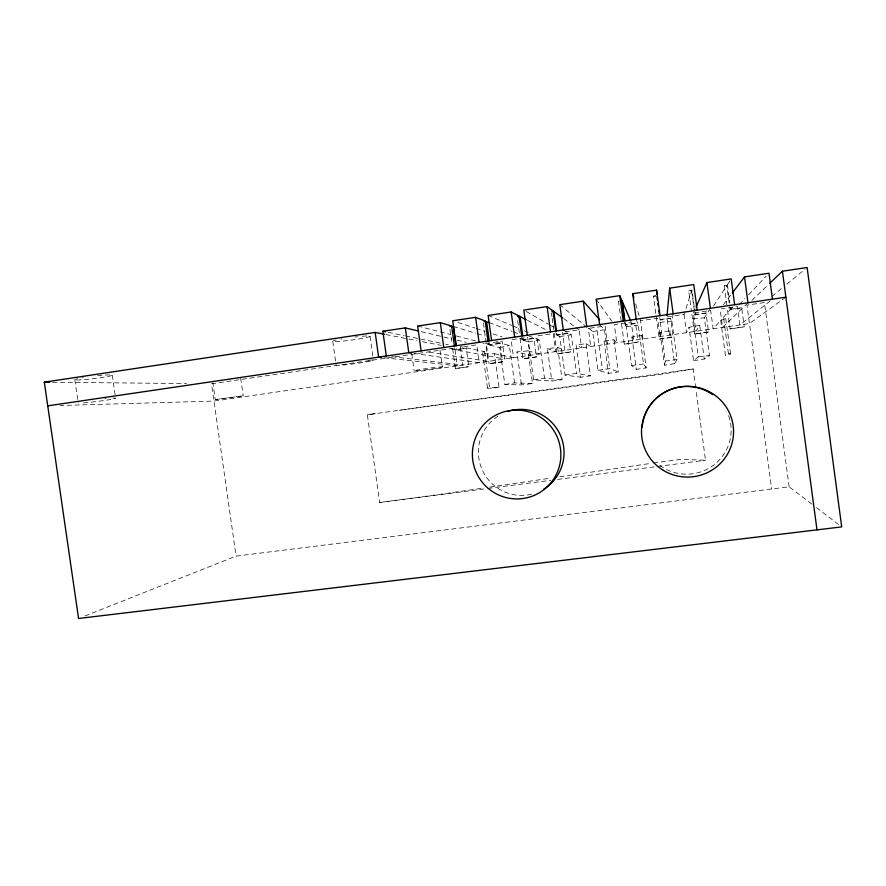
<?xml version="1.0" encoding="UTF-8"?>
<svg xmlns="http://www.w3.org/2000/svg" width="886" height="886" viewBox="0 0 886 886"><rect width="100%" height="100%" fill="white"/><g stroke="black" fill="none" stroke-linecap="round" stroke-linejoin="round"><path stroke-width="0.66" stroke-dasharray="4.43 3.32" d="M660.048 332.471L664.489 365.209A122.8 2.259 -8 0 0 674.611 363.67L670.148 330.744A122.866 5.604 -8.2 0 1 660.048 332.471L660.048 336.492L657.567 318.251L640.534 320.765L635.705 304.02M664.489 365.209L665.297 361.045L659.693 317.476M624.796 321.95L625.162 324.63L635.55 323.39L638.119 342.206L624.309 344.178L618.483 301.439L619.115 301.129M670.148 330.744L669.373 335.141L666.892 316.889L684.036 314.364L691.667 290.907L688.732 290.996L691.423 311.141M674.611 363.67L677.07 359.517L671.854 321.031L673.138 313.777M684.036 314.364L686.517 332.66L689.053 327.322A122.866 5.604 -8.2 0 0 699.718 325.24L695.898 331.309L693.417 312.991L710.672 310.454L713.152 328.806L720.706 320.344A122.866 5.604 -8.2 0 0 723.508 317.21L730.086 309.845L741.693 307.83L744.24 326.845L730.053 328.916L727.151 307.254M708.578 331.995L694.535 334.055L708.523 332.029L706.031 313.068L694.923 315.017L693.107 318.816L698.257 356.881L693.572 360.724L689.053 327.322M729.931 280.862L727.406 284.738L724.227 285.646L726.83 285.635L729.543 305.814M660.059 319.514L670.658 318.273L673.183 337.134L659.273 339.128L653.447 296.212L655.718 295.503M502.517 361.798L489.028 363.703L502.517 361.798L499.97 343.358L488.441 344.732L483.08 343.369M624.309 344.178L638.13 342.173M693.417 312.991L695.588 308.118M705.965 313.024L695.233 314.364L696.219 312.293M556.873 333.723L557.084 335.207L568.136 333.324L570.706 351.952L557.072 353.891L554.248 333.357M693.572 360.724A122.8 2.259 -8 0 0 704.27 358.996L709.453 355.563L704.37 317.852L710.395 308.284M713.607 305.936L726.83 285.635M688.699 290.962L691.944 290.032L694.414 308.284M536.473 356.892L522.906 358.808L536.473 356.892L533.915 338.363L522.231 339.781L518.443 338.441M723.364 304.773L731.493 294.063M730.485 307.641L730.695 309.17L733.076 306.501M739.323 304.551L744.882 298.682M748.592 294.772L766.213 276.166M499.97 343.38L489.847 345.086L489.648 343.624M659.273 339.128L673.216 337.112M747.972 302.757L722.588 327.443L720.119 309.059M751.893 300.409L768.627 284.395M215.276 399.575L243.218 395.843L215.276 399.575L212.939 383.129M456.445 348.508L456.644 349.97L466.302 348.309L468.772 366.649L455.415 368.565L468.794 366.726M771.905 296.411L782.582 287.651M786.846 284.151L804.986 269.255M557.072 353.891L570.684 351.93M770.288 300.863L739.943 324.929L737.473 306.512L721.448 308.871M670.613 318.318L660.059 320.134M785.882 297.175L749.445 323.545L213.991 401.092L60.104 405.5M635.572 323.456L625.483 325.217L625.073 322.227M568.103 333.391L556.286 334.797L553.983 333.612M694.524 334.033L691.612 312.481M455.404 368.543L452.635 348.298M533.904 338.408L523.327 340.169L523.128 338.696M730.064 328.894L744.251 326.823M720.706 320.344L725.412 355.264L728.425 353.735L723.508 317.21M84.967 615.958L236.075 556.131L789.138 486.802L812.13 504.344M695.765 388.046L693.184 368.986L367.358 414.759L379.651 502.495L437.95 494.621A125.214 6.579 -8 0 0 443.41 493.867L483.523 488.02M451.195 348.94L454.906 349.649L466.28 348.298M730.695 309.17L741.693 307.807M693.184 368.986L660.624 374.368L431.161 405.854A125.369 1.24 -7.9 0 0 425.679 406.619L399.331 410.296M489.825 487.09L551.014 478.075M559.775 476.79L650.745 463.389M653.425 462.99L680.802 459.38L705.522 460.233L695.953 389.408M564.98 331.862L579.134 329.78L581.604 347.855L576.11 345.019L580.518 377.226A122.8 2.259 -8 0 0 590.441 375.863L586.045 343.679A122.866 5.604 -8.2 0 1 576.11 345.019M559.808 304.673L588.293 328.44L605.116 325.97L607.597 344.089L604.097 341.143A122.866 5.604 -8.2 0 0 613.92 339.715L616.8 342.76L614.33 324.608L631.264 322.127L633.734 340.302L631.928 337.001A122.866 5.604 -8.2 0 0 641.796 335.451L643.003 338.961L640.534 320.765M375.265 413.684L370.747 414.305M370.403 414.36L367.358 414.759M379.651 502.495L486.458 488.64M487.821 488.463L550.804 480.301M557.648 479.415L656.238 466.623M657.6 466.446L705.522 460.233M655.762 296.234L653.458 296.245M484.609 351.653L489.548 387.404L499.062 387.459L494.399 353.702A122.866 5.604 -8.2 0 1 484.609 351.653L460.255 346.57M52.595 382.231L186.647 383.572M619.104 301.539L618.483 301.439M489.847 345.086L499.737 347.6L504.832 384.502L521.466 384.912A122.8 2.259 -8 0 0 532.519 383.538L528.012 350.845A122.866 5.604 -8.2 0 1 516.926 351.964L521.466 384.912M504.832 384.502A122.8 2.259 -8 0 1 514.544 382.874L532.519 383.538M523.327 340.169L528.388 341.952L533.605 379.839L551.856 381.058A122.8 2.259 -8 0 0 562.101 379.706L557.671 347.401A122.866 5.604 -8.2 0 1 547.404 348.652L551.856 381.058M533.605 379.839A122.8 2.259 -8 0 1 544.48 378.156L562.101 379.706M384.059 357.745L457.32 365.852L454.85 348.054L211.521 383.815L236.075 556.131M391.778 356.648L462.902 365.043L460.432 347.234L476.757 344.831L479.226 362.684L414.205 353.47M557.084 335.207L559.764 336.591L565.046 375.066L580.518 377.226M429.156 352.141L488.164 361.388L485.694 343.524L502.118 341.11L504.588 359.007L456.644 349.97M565.046 375.066A122.8 2.259 -8 0 1 576.542 373.371L590.441 375.863M385.975 334.543L407.582 338.784M408.933 339.05L417.04 340.634M422.445 341.697L441.35 345.407M388.201 332.372L404.249 335.672M405.589 335.949L440.364 343.103M445.724 344.2L448.394 344.754M494.399 353.702L513.581 357.7L511.111 339.781L527.635 337.356L530.105 355.308L516.926 351.964M421.204 331.652L451.627 338.873M456.921 340.124L466.18 342.317M417.649 326.037L451.007 334.609M456.345 335.982L476.358 341.121M496.681 341.952L509.406 345.562L514.544 382.874M528.012 350.845L539.153 354.001L536.683 336.027L553.307 333.579L555.777 351.598L547.404 348.652M588.703 328.163L592.656 331.497L597.961 370.282L608.494 373.349A122.8 2.259 -8 0 0 618.317 371.954L613.92 339.715M453.399 326.546L475.782 333.236M477.1 333.623L484.996 335.993M457.929 322.46L474.785 327.953M476.081 328.374L485.163 331.331M492.948 333.867L502.03 336.824M489.161 322.548L512.241 331.43M513.526 331.929L519.938 334.399M597.961 370.282A122.8 2.259 -8 0 1 609.778 368.609L618.317 371.954M528.477 335.728L539.231 340.025L544.48 378.156M557.671 347.401L564.88 350.28L562.411 332.239M488.131 315.449L511.776 325.472M513.027 326.004L518 328.108M524.235 330.744L530.459 333.391M527.458 320.322L547.149 330.423M526.151 311.429L548.368 324.187M549.541 324.852L554.215 327.543M563.274 329.946L571.248 334.764L576.542 373.371M586.045 343.679L590.763 346.526L588.293 328.44M563.729 318.639L574.726 326.602M575.834 327.399L579.134 329.78M816.515 507.689L839.507 525.232M625.483 325.217L626.302 326.724L631.596 365.575L636.336 369.362A122.8 2.259 -8 0 0 646.204 367.923L641.796 335.451M599.578 324.608L604.485 329.769L609.778 368.609M596.112 299.213L611.949 321.297M636.203 319.215L638.241 325.14L643.524 363.947L646.204 367.923M730.629 353.802L725.678 318.284M482.637 352.838L487.521 388.179M74.845 379.74L78.201 402.975M112.278 375.155L115.401 396.873M240.693 378.233L243.196 395.898M483.391 322.991L489.083 363.725M449.977 329.359L451.871 342.882M411.791 353.924L414.139 370.791M370.027 336.259L372.818 356.183M332.771 341.309L336.137 365.242M521.865 337.134L522.231 339.781M517.645 320.654L519.351 332.926M520.104 338.374L522.939 358.83M488.23 343.247L488.441 344.732M454.706 348.165L454.906 349.649M439.999 350.081L442.347 366.937A14.231 0.565 -7.8 0 1 420.651 370.381A14.231 0.565 -7.8 0 1 421.758 369.252A14.231 0.565 -7.8 0 1 442.335 366.948M631.928 337.001L636.336 369.362M604.097 341.143L608.494 373.349M597.142 330.832L602.436 369.65M556.076 333.302L556.286 334.797M551.424 312.824L551.989 316.933M552.177 318.307L552.93 323.778M553.119 325.151L554.06 331.995M727.406 284.738L729.865 303.056M729.676 306.822L730.086 309.845M724.239 285.624L726.974 305.936M699.718 325.24L704.27 358.996M695.023 312.847L695.233 314.364M691.667 290.907L694.923 315.017M789.138 486.802L764.441 302.547L746.976 305.116L771.662 488.994M728.624 415.678A44.522 43.879 -3.7 0 1 711.702 466.512A44.522 43.879 -3.7 0 1 657.545 463.599M531.611 494.166A43.082 42.783 61.5 0 1 499.15 415.39M362.319 336.237A18.805 1.318 -7.6 0 1 366.571 337.533A18.805 1.318 -7.6 0 1 340.667 341.276A18.805 1.318 -7.6 0 1 336.06 340.036M340.8 339.072A18.805 1.318 -7.6 0 1 341.941 338.873M354.954 336.979A18.805 1.318 -7.6 0 1 357.556 336.691M368.687 360.17A18.805 0.975 -7.7 0 1 365.73 362.009A18.805 0.975 -7.7 0 1 338.718 365.342M97.56 375.775A18.872 1.196 -6.9 0 1 112.212 375.299A18.872 1.196 -6.9 0 1 94.226 378.555A18.872 1.196 -6.9 0 1 75.066 379.85M75.177 379.396A18.872 1.196 -6.9 0 1 77.647 378.699M82.165 377.835A18.872 1.196 -6.9 0 1 83.273 377.657M112.743 398.135A18.861 0.886 -7.1 0 1 108.147 399.896A18.861 0.886 -7.1 0 1 82.941 402.931M104.769 398.8A18.861 0.886 -7.1 0 1 105.977 398.678M499.737 347.6A122.866 5.604 -8.2 0 1 509.406 345.562M528.388 341.952A122.866 5.604 -8.2 0 1 539.231 340.025M559.764 336.591A122.866 5.604 -8.2 0 1 571.248 334.764M592.656 331.497A122.866 5.604 -8.2 0 1 604.485 329.769M626.302 326.724A122.866 5.604 -8.2 0 1 638.241 325.14M660.059 322.404A122.866 5.604 -8.2 0 1 671.854 321.031M693.107 318.816A122.866 5.604 -8.2 0 1 704.37 317.852M728.425 353.735A122.8 2.259 -8 0 1 725.412 355.264M499.062 387.459A122.8 2.259 -8 0 1 489.548 387.404M631.596 365.575A122.8 2.259 -8 0 1 643.524 363.947M665.297 361.045A122.8 2.259 -8 0 1 677.07 359.517M698.257 356.881A122.8 2.259 -8 0 1 709.453 355.563"/><path stroke-width="1.33" d="M667.025 315.516L669.661 288.16L693.727 284.55L697.204 310.233M696.119 306.899L706.917 282.568L731.194 278.913L734.671 304.718M732.312 292.989L744.506 276.919L768.993 273.231L772.459 299.147M769.613 283.454L782.416 271.216L807.113 267.506L841.7 526.904L78.566 618.494L44.3 382.154L375.166 332.427L384.624 334.277M449.811 326.491L451.627 326.015L454.496 346.692M551.856 311.174L553.008 310.886L555.876 331.807M517.878 316.224L518.952 315.97L521.61 335.318M484.011 321.275L485.163 321.009L488.031 341.763M620.444 300.797L621.872 300.509L624.541 320.112M386.307 356.006L382.852 331.264L405.323 327.886L418.557 331.032M451.627 326.015L440.32 322.637L417.649 326.037L421.105 350.889M485.163 321.009L475.594 317.332L452.735 320.765L456.201 345.717M518.952 315.97L511.178 311.983L488.131 315.449L491.586 340.501M553.008 310.886L547.072 306.589L523.814 310.078L527.281 335.251M599.656 319.757L583.265 301.151L559.808 304.673L563.274 329.946M621.872 300.509L619.768 295.658L596.112 299.213L599.578 324.608M636.203 319.215L632.737 293.709L656.592 290.132L660.059 315.704M47.733 405.854L785.882 297.175M630.732 320.898L622.227 301.318L620.754 301.461M489.161 322.548L485.096 321.684M526.229 319.691L520.071 316.546L517.878 316.679M562.632 317.841L553.828 311.473L552.41 311.573M451.461 326.712L453.399 326.546L456.035 345.584M44.3 382.154L49.826 382.209M381.345 357.435L378.632 357.136L375.166 332.427M411.492 353.082L408.789 352.694L405.323 327.886M382.852 331.264L385.521 331.818M632.737 293.709L633.844 297.574M511.178 311.983L514.644 337.112M486.602 321.563L489.238 340.678M475.594 317.332L479.06 342.35M440.32 322.637L443.775 347.545M622.227 301.318L624.874 320.743M619.768 295.658L623.235 321.12M583.265 301.151L586.731 326.502M553.828 311.473L556.474 330.755M547.072 306.589L550.538 331.829M520.071 316.546L522.718 335.739M706.917 282.568L710.395 308.284M669.661 288.16L673.138 313.777M656.98 296.81L657.39 299.833M657.822 303.632L658.209 305.891M658.83 310.432L659.239 313.467M782.416 271.216L816.992 529.872M744.506 276.919L747.972 302.757M656.592 290.132L656.725 293.997M642.217 427.107A44.522 43.879 -3.7 0 1 667.889 390.527A44.522 43.879 -3.7 0 1 712.765 394.735M507.899 411.425A43.082 42.783 61.5 0 1 543.882 489.017M663.326 470.355A46.039 45.363 -3.4 0 0 733.542 433.01A46.039 45.363 -3.4 0 0 665.718 391.811A46.039 45.363 -3.4 0 0 663.326 470.355M472.559 450.221A44.51 44.189 62.2 0 0 535.21 494.942A44.51 44.189 62.2 0 0 542.132 418.336A44.51 44.189 62.2 0 0 472.559 450.221"/></g></svg>
